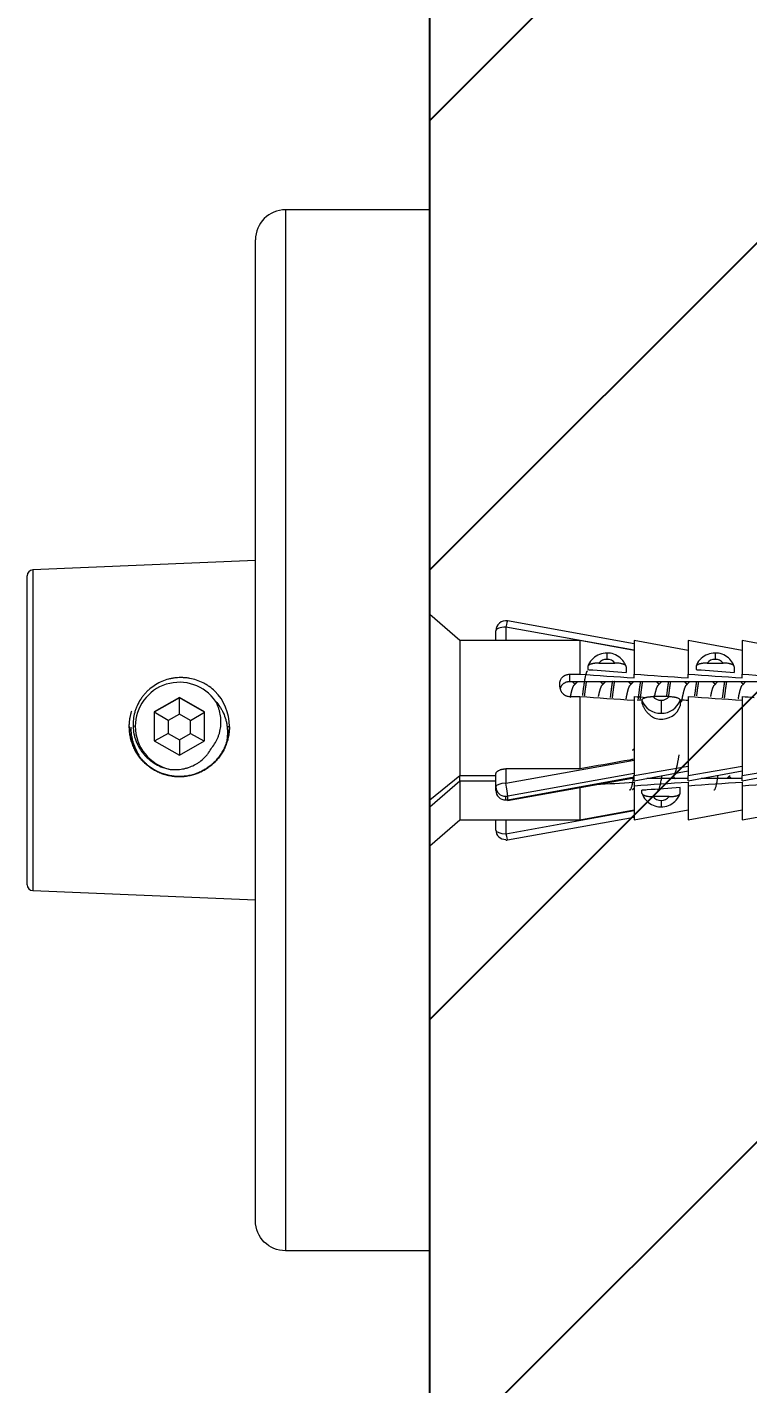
# Model space of a CAD drawing. Header units: millimetres. Extents: x 2433 to 4809, y -10272 to -6912.
# Drawn here: x 4368.3 to 4404.2, y -8246.1 to -8178.3 of the extents above; entities that cross this region are included whole.
import ezdxf

# ---------------------------------------------------------------- set-up
doc = ezdxf.new("R2010")
doc.units = ezdxf.units.MM
doc.layers.add('DIM', color=3, linetype='Continuous', lineweight=13)
doc.layers.add('hatch', color=2, linetype='Continuous')
doc.styles.add('ARIAL', font='arial.ttf')
doc.dimstyles.get("Standard").update_dxf_attribs({"dimtxt": 15, "dimasz": 15, "dimexe": 0.18, "dimexo": 0.0625, "dimgap": 4, "dimtad": 0, "dimtih": 1, "dimtoh": 1, "dimdec": 1, "dimdsep": 46, "dimtxsty": 'ARIAL', "dimcen": 0, "dimclrd": 3, "dimclre": 3, "dimclrt": 3, "dimadec": 0, "dimazin": 0, "dimtfac": 1, "dimtdec": 1, "dimtofl": 0, "dimtmove": 0, "dimatfit": 3, "dimfxl": 1, "dimtolj": 1, "dimtzin": 0, "dimarcsym": 0})

# ---------------------------------------------------------------- blocks, each defined once
blk = doc.blocks.new('*D51')
at = {"layer": 'Defpoints', "color": 0, "transparency": 16777216}
for p in [(4424.561, -8213.415), (4374.659, -9105.467), (4571.19, -9105.467)]:
    blk.add_point(p, dxfattribs=at)
at = {"layer": 'DIM', "color": 3, "lineweight": -2, "transparency": 16777216}
for p, q in [((4424.624, -8213.415), (4571.37, -8213.415)), ((4571.19, -8231.415), (4571.19, -8645.251)), ((4571.19, -9087.467), (4571.19, -8673.632)), ((4374.721, -9105.467), (4571.37, -9105.467))]:
    blk.add_line(p, q, dxfattribs=at)
at = {"layer": 'DIM', "color": 3, "transparency": 16777216}
for points in [[(4568.19, -8231.415), (4574.19, -8231.415), (4571.19, -8213.415)], [(4568.19, -9087.467), (4574.19, -9087.467), (4571.19, -9105.467)]]:
    blk.add_solid(points, dxfattribs=at)
at = {"layer": 'DIM', "color": 3, "transparency": 16777216, "insert": (4571.19, -8659.441), "char_height": 18, "attachment_point": 5, "style": 'ARIAL'}
blk.add_mtext('\\A1;892', dxfattribs=at)

msp = doc.modelspace()

# ---------------------------------------------------------------- hatches: boundary and pattern name
at = {"layer": 'hatch'}
h = msp.add_hatch(dxfattribs=at)
h.set_pattern_fill('ANSI31', color=256, scale=5)
h.set_pattern_definition([(45, (-10748.396, -4416.275), (-11.22532, 11.22532), [])])
h.paths.add_polyline_path([(4388.361, -9950.155), (4438.361, -9950.155), (4438.361, -7879.589), (4388.361, -7879.589)])

# ---------------------------------------------------------------- linework, layer by layer
msp.add_line((4388.361, -9950.155), (4388.361, -7808.174))
at = {"linetype": 'Continuous', "lineweight": 13, "extrusion": (-1, -2.22045e-16, 0)}
for p, q in [((4381.161, -8187.415), (4381.161, -8239.415)), ((4368.549, -8205.403), (4368.549, -8221.426)), ((4398.561, -8209.416), (4392.161, -8208.261)), ((4392.161, -8208.261), (4392.161, -8208.937)), ((4397.211, -8209.555), (4397.211, -8209.871)), ((4402.611, -8209.555), (4402.611, -8209.871)), ((4395.361, -8210.987), (4395.361, -8210.612)), ((4399.911, -8211.917), (4399.911, -8212.566)), ((4373.661, -8213.216), (4373.551, -8213.218)), ((4378.245, -8213.219), (4378.361, -8213.221)), ((4392.161, -8216.062), (4398.561, -8214.907)), ((4392.161, -8215.341), (4392.161, -8216.062)), ((4401.261, -8215.227), (4398.561, -8215.692)), ((4403.961, -8215.227), (4401.261, -8215.692)), ((4406.661, -8215.227), (4403.961, -8215.692)), ((4389.861, -8215.692), (4388.361, -8216.901)), ((4391.661, -8215.692), (4389.861, -8215.692)), ((4398.561, -8215.565), (4392.257, -8216.702)), ((4392.257, -8216.886), (4398.561, -8215.748)), ((4392.161, -8216.894), (4392.161, -8216.711)), ((4392.257, -8216.886), (4392.257, -8216.702)), ((4392.161, -8218.579), (4398.561, -8217.419)), ((4399.911, -8216.916), (4399.911, -8217.238)), ((4392.161, -8217.893), (4392.161, -8218.579))]:
    msp.add_line(p, q, dxfattribs=at)
at = {"linetype": 'Continuous', "lineweight": 18, "extrusion": (-1, -2.22045e-16, 0)}
for p, q in [((4388.361, -8187.415), (4381.161, -8187.415)), ((4388.361, -8187.415), (4388.361, -8239.415)), ((4379.661, -8237.915), (4379.661, -8188.915)), ((4379.661, -8204.934), (4368.549, -8205.404)), ((4368.261, -8221.126), (4368.261, -8205.703)), ((4389.861, -8208.937), (4388.361, -8207.637)), ((4398.561, -8209.091), (4392.25, -8207.953)), ((4391.661, -8208.937), (4391.661, -8208.445)), ((4395.861, -8208.937), (4389.861, -8208.937)), ((4389.861, -8208.937), (4389.861, -8215.692)), ((4398.561, -8209.437), (4395.861, -8208.937)), ((4395.861, -8208.937), (4395.861, -8210.612)), ((4398.561, -8208.937), (4398.561, -8210.612)), ((4401.261, -8209.437), (4398.561, -8208.937)), ((4401.261, -8208.937), (4401.261, -8210.612)), ((4403.961, -8209.437), (4401.261, -8208.937)), ((4403.961, -8208.937), (4403.961, -8210.612)), ((4406.661, -8209.437), (4403.961, -8208.937)), ((4396.811, -8210.057), (4397.611, -8210.057)), ((4402.211, -8210.057), (4403.011, -8210.057)), ((4395.361, -8210.612), (4395.861, -8210.612)), ((4396.257, -8210.241), (4396.257, -8210.385)), ((4398.165, -8210.241), (4398.165, -8210.52)), ((4398.561, -8210.799), (4398.561, -8210.612)), ((4401.261, -8210.799), (4401.261, -8210.612)), ((4401.657, -8210.241), (4401.657, -8210.385)), ((4403.565, -8210.241), (4403.565, -8210.52)), ((4403.961, -8210.799), (4403.961, -8210.612)), ((4394.861, -8211.245), (4394.861, -8211.059)), ((4418.361, -8210.987), (4395.361, -8210.987)), ((4375.861, -8211.773), (4374.611, -8212.494)), ((4375.861, -8211.795), (4374.611, -8212.517)), ((4375.861, -8211.795), (4375.861, -8211.773)), ((4377.111, -8212.494), (4375.861, -8211.773)), ((4375.861, -8212.603), (4375.861, -8211.795)), ((4377.111, -8212.517), (4375.861, -8211.795)), ((4395.361, -8211.728), (4395.861, -8211.728)), ((4395.861, -8211.728), (4395.861, -8215.341)), ((4398.561, -8211.728), (4398.561, -8215.692)), ((4398.957, -8211.915), (4398.957, -8212.059)), ((4400.311, -8211.731), (4399.511, -8211.731)), ((4400.865, -8211.915), (4400.865, -8212.194)), ((4401.261, -8211.728), (4401.261, -8215.692)), ((4403.961, -8211.728), (4403.961, -8215.692)), ((4374.611, -8212.494), (4374.611, -8213.937)), ((4375.304, -8212.925), (4374.611, -8212.517)), ((4375.861, -8212.603), (4375.304, -8212.925)), ((4376.418, -8212.925), (4375.861, -8212.603)), ((4376.418, -8212.925), (4377.111, -8212.517)), ((4377.111, -8213.937), (4377.111, -8212.494)), ((4373.361, -8213.231), (4373.361, -8213.228)), ((4373.361, -8213.246), (4373.361, -8213.243)), ((4375.304, -8212.925), (4375.304, -8213.568)), ((4376.418, -8213.568), (4376.418, -8212.925)), ((4378.361, -8213.223), (4378.361, -8213.221)), ((4378.361, -8213.239), (4378.361, -8213.236)), ((4378.361, -8213.254), (4378.361, -8213.251)), ((4374.611, -8213.937), (4375.861, -8214.659)), ((4375.304, -8213.568), (4374.631, -8213.949)), ((4375.304, -8213.568), (4375.861, -8213.889)), ((4375.861, -8213.889), (4376.418, -8213.568)), ((4375.861, -8213.889), (4375.861, -8214.659)), ((4375.861, -8214.659), (4377.111, -8213.937)), ((4376.418, -8213.568), (4377.091, -8213.949)), ((4395.861, -8215.341), (4392.161, -8215.341)), ((4398.561, -8215.937), (4401.261, -8215.437)), ((4401.261, -8215.937), (4403.961, -8215.437)), ((4403.961, -8215.937), (4406.661, -8215.437)), ((4388.361, -8217.237), (4389.861, -8215.937)), ((4389.861, -8215.937), (4389.861, -8215.692)), ((4389.861, -8215.937), (4391.661, -8215.937)), ((4389.861, -8215.937), (4389.861, -8217.893)), ((4391.661, -8216.246), (4391.661, -8215.592)), ((4392.25, -8216.921), (4398.561, -8215.783)), ((4398.562, -8215.818), (4398.367, -8215.818)), ((4398.561, -8215.937), (4398.561, -8215.692)), ((4398.561, -8216), (4398.561, -8216.181)), ((4398.561, -8216.181), (4398.561, -8217.893)), ((4401.262, -8215.818), (4399.206, -8215.818)), ((4401.261, -8215.937), (4401.261, -8215.692)), ((4401.261, -8216), (4401.261, -8216.181)), ((4401.261, -8216.181), (4401.261, -8217.893)), ((4403.962, -8215.818), (4401.906, -8215.818)), ((4403.961, -8215.937), (4403.961, -8215.692)), ((4403.961, -8216), (4403.961, -8216.181)), ((4403.961, -8216.181), (4403.961, -8217.893)), ((4391.661, -8216.429), (4391.661, -8216.246)), ((4395.861, -8216.27), (4395.861, -8217.893)), ((4398.957, -8216.551), (4398.957, -8216.411)), ((4400.311, -8216.729), (4399.511, -8216.729)), ((4400.865, -8216.551), (4400.865, -8216.28)), ((4395.861, -8217.893), (4398.561, -8217.393)), ((4398.561, -8217.893), (4401.261, -8217.393)), ((4401.261, -8217.893), (4403.961, -8217.393)), ((4403.961, -8217.893), (4406.661, -8217.393)), ((4388.361, -8219.193), (4389.861, -8217.893)), ((4389.861, -8217.893), (4395.861, -8217.893)), ((4391.661, -8218.401), (4391.661, -8217.893)), ((4392.25, -8218.893), (4398.561, -8217.749)), ((4379.661, -8221.897), (4368.549, -8221.426)), ((4388.361, -8239.415), (4381.161, -8239.415))]:
    msp.add_line(p, q, dxfattribs=at)
at = {"linetype": 'Continuous', "lineweight": 18}
for centre, radius, start, end in [((4381.161, -8188.915), 1.5, 90, 180), ((4392.161, -8208.445), 0.5, 79.77358, 180), ((4392.161, -8218.401), 0.5, 270, 280.27422)]:
    msp.add_arc(centre, radius, start, end, dxfattribs=at)
at = {"linetype": 'Continuous', "lineweight": 18, "extrusion": (0, 0, -1)}
msp.add_arc((-4381.161, -8237.915), 1.5, 270, 0, dxfattribs=at)
at = {"linetype": 'Continuous', "lineweight": 18}
for centre, major_axis, ratio, start_param, end_param in [((4368.561, -8205.704), (-0.3, 0), 0.99982, 4.754737, 6.283185), ((4375.861, -8213.216), (-2.2, 0), 0.99982, 3.746433, 6.283185), ((4375.861, -8213.221), (-2.5, 0), 0.99982, 3.141593, 3.926991), ((4399.911, -8211.636), (1, 0), 0.930053, 3.446285, 4.712389), ((4399.911, -8211.636), (1, 0), 0.930053, 4.712389, 5.978493), ((4399.911, -8211.93), (-1, 0), 0.930053, 1.316173, 2.673058), ((4375.861, -8213.216), (-2.2, 0), 0.99982, 0, 1.358989), ((4375.861, -8213.221), (-2.5, 0), 0.99982, 2.754712, 3.141593), ((4392.161, -8216.246), (0.5, 0), 0.930053, 3.141593, 4.712389), ((4392.161, -8216.429), (-0.5, 0), 0.930053, 0, 1.570796), ((4392.161, -8216.429), (0.089, -0.492), 0.069966, 0.00001, 0.369971), ((4392.161, -8218.401), (-0.5, 0), 0.934495, 0, 1.570796), ((4368.561, -8221.126), (0.3, 0), 0.99982, 3.141593, 4.670041)]:
    msp.add_ellipse(centre, major_axis=major_axis, ratio=ratio, start_param=start_param, end_param=end_param, dxfattribs=at)
at = {"linetype": 'Continuous', "lineweight": 13}
for centre, major_axis, ratio, start_param, end_param in [((4392.161, -8208.445), (-0.089, -0.492), 0.069966, 3.141598, 4.342418), ((4392.161, -8208.445), (0.5, 0), 0.367425, 1.570796, 3.141593), ((4397.211, -8210.336), (-0.5, 0), 0.930053, 4.712389, 5.639684), ((4397.211, -8210.336), (-0.5, 0), 0.930053, 3.785094, 4.712389), ((4402.611, -8210.336), (-0.5, 0), 0.930053, 4.712389, 5.639684), ((4402.611, -8210.336), (-0.5, 0), 0.930053, 3.785094, 4.712389), ((4399.911, -8211.452), (-0.5, 0), 0.930053, 0.643501, 1.570796), ((4399.911, -8211.452), (-0.5, 0), 0.930053, 1.570796, 2.498092), ((4392.161, -8216.246), (-0.5, 0), 0.367425, 4.712389, 6.283185), ((4392.161, -8216.246), (0.089, -0.492), 0.069966, 0.369971, 1.940767), ((4392.161, -8216.246), (0.5, 0), 0.930053, 4.712389, 4.903982), ((4392.161, -8216.429), (-0.5, 0), 0.930053, 1.570796, 1.762389), ((4399.911, -8216.449), (0.5, 0), 0.934495, 3.785094, 4.712389), ((4399.911, -8216.449), (0.5, 0), 0.934495, 4.712389, 5.639684), ((4392.161, -8218.401), (-0.5, 0), 0.355976, 0, 1.570796), ((4392.161, -8218.401), (0.089, -0.492), 0.067786, 5.070246, 6.283181)]:
    msp.add_ellipse(centre, major_axis=major_axis, ratio=ratio, start_param=start_param, end_param=end_param, dxfattribs=at)
at = {"linetype": 'Continuous', "lineweight": 18}
for points, knots in [([(4396.811, -8210.057), (4396.742, -8210.057), (4396.673, -8210.06), (4396.591, -8210.07), (4396.575, -8210.073), (4396.543, -8210.078), (4396.512, -8210.084), (4396.482, -8210.09), (4396.461, -8210.096), (4396.454, -8210.098), (4396.44, -8210.102), (4396.434, -8210.104), (4396.401, -8210.114), (4396.377, -8210.123), (4396.346, -8210.139), (4396.336, -8210.144), (4396.322, -8210.152), (4396.318, -8210.155), (4396.31, -8210.161), (4396.306, -8210.163), (4396.288, -8210.178), (4396.276, -8210.19), (4396.265, -8210.209), (4396.262, -8210.215), (4396.258, -8210.228), (4396.257, -8210.234), (4396.257, -8210.241)], [0, 0, 0, 0, 0.25, 0.25, 0.3125, 0.3125, 0.375, 0.4375, 0.4375, 0.46875, 0.46875, 0.5, 0.5, 0.625, 0.625, 0.6875, 0.6875, 0.71875, 0.71875, 0.75, 0.75, 0.875, 0.875, 0.9375, 0.9375, 1, 1, 1, 1]), ([(4397.211, -8209.555), (4397.08, -8209.556), (4396.833, -8209.601), (4396.498, -8209.806), (4396.326, -8210.047), (4396.269, -8210.196), (4396.258, -8210.227)], [0, 0, 0, 0, 0.300257, 0.610351, 0.919568, 1, 1, 1, 1]), ([(4398.164, -8210.227), (4398.125, -8210.113), (4398.014, -8209.91), (4397.735, -8209.671), (4397.446, -8209.569), (4397.268, -8209.555), (4397.211, -8209.555)], [0, 0, 0, 0, 0.280795, 0.569643, 0.864674, 1, 1, 1, 1]), ([(4398.165, -8210.241), (4398.165, -8210.228), (4398.161, -8210.215), (4398.15, -8210.196), (4398.146, -8210.19), (4398.134, -8210.178), (4398.128, -8210.172), (4398.106, -8210.155), (4398.088, -8210.144), (4398.062, -8210.131), (4398.056, -8210.129), (4398.045, -8210.124), (4398.028, -8210.117), (4397.997, -8210.106), (4397.97, -8210.098), (4397.941, -8210.091), (4397.926, -8210.087), (4397.881, -8210.078), (4397.849, -8210.073), (4397.8, -8210.066), (4397.783, -8210.065), (4397.749, -8210.062), (4397.732, -8210.061), (4397.681, -8210.058), (4397.646, -8210.057), (4397.611, -8210.057)], [0, 0, 0, 0, 0.125, 0.125, 0.1875, 0.1875, 0.25, 0.25, 0.375, 0.375, 0.40625, 0.40625, 0.4375, 0.5, 0.5625, 0.5625, 0.625, 0.625, 0.75, 0.75, 0.8125, 0.8125, 0.875, 0.875, 1, 1, 1, 1]), ([(4402.211, -8210.057), (4402.142, -8210.057), (4402.073, -8210.06), (4401.991, -8210.07), (4401.975, -8210.073), (4401.943, -8210.078), (4401.912, -8210.084), (4401.882, -8210.09), (4401.861, -8210.096), (4401.854, -8210.098), (4401.84, -8210.102), (4401.834, -8210.104), (4401.801, -8210.114), (4401.777, -8210.123), (4401.746, -8210.139), (4401.736, -8210.144), (4401.722, -8210.152), (4401.718, -8210.155), (4401.71, -8210.161), (4401.706, -8210.163), (4401.688, -8210.178), (4401.676, -8210.19), (4401.665, -8210.209), (4401.662, -8210.215), (4401.658, -8210.228), (4401.657, -8210.234), (4401.657, -8210.241)], [0, 0, 0, 0, 0.25, 0.25, 0.3125, 0.3125, 0.375, 0.4375, 0.4375, 0.46875, 0.46875, 0.5, 0.5, 0.625, 0.625, 0.6875, 0.6875, 0.71875, 0.71875, 0.75, 0.75, 0.875, 0.875, 0.9375, 0.9375, 1, 1, 1, 1]), ([(4402.611, -8209.555), (4402.48, -8209.556), (4402.233, -8209.601), (4401.898, -8209.806), (4401.726, -8210.047), (4401.669, -8210.196), (4401.658, -8210.227)], [0, 0, 0, 0, 0.300257, 0.610351, 0.919568, 1, 1, 1, 1]), ([(4403.564, -8210.227), (4403.525, -8210.113), (4403.414, -8209.91), (4403.135, -8209.671), (4402.846, -8209.569), (4402.668, -8209.555), (4402.611, -8209.555)], [0, 0, 0, 0, 0.280795, 0.569643, 0.864674, 1, 1, 1, 1]), ([(4403.565, -8210.241), (4403.565, -8210.228), (4403.561, -8210.215), (4403.55, -8210.196), (4403.546, -8210.19), (4403.534, -8210.178), (4403.528, -8210.172), (4403.506, -8210.155), (4403.488, -8210.144), (4403.462, -8210.131), (4403.456, -8210.129), (4403.445, -8210.124), (4403.428, -8210.117), (4403.397, -8210.106), (4403.37, -8210.098), (4403.341, -8210.091), (4403.326, -8210.087), (4403.281, -8210.078), (4403.249, -8210.073), (4403.2, -8210.066), (4403.183, -8210.065), (4403.149, -8210.062), (4403.132, -8210.061), (4403.081, -8210.058), (4403.046, -8210.057), (4403.011, -8210.057)], [0, 0, 0, 0, 0.125, 0.125, 0.1875, 0.1875, 0.25, 0.25, 0.375, 0.375, 0.40625, 0.40625, 0.4375, 0.5, 0.5625, 0.5625, 0.625, 0.625, 0.75, 0.75, 0.8125, 0.8125, 0.875, 0.875, 1, 1, 1, 1]), ([(4377.629, -8211.454), (4377.542, -8211.372), (4377.45, -8211.298), (4377.305, -8211.196), (4377.256, -8211.164), (4377.18, -8211.118), (4377.154, -8211.103), (4377.102, -8211.075), (4377.076, -8211.061), (4376.943, -8210.994), (4376.834, -8210.948), (4376.611, -8210.874), (4376.497, -8210.844), (4376.351, -8210.818), (4376.322, -8210.813), (4376.263, -8210.804), (4376.233, -8210.801), (4376.145, -8210.791), (4376.086, -8210.787), (4375.909, -8210.78), (4375.792, -8210.784), (4375.616, -8210.804), (4375.558, -8210.812), (4375.47, -8210.828), (4375.441, -8210.834), (4375.383, -8210.847), (4375.354, -8210.854), (4375.211, -8210.892), (4375.099, -8210.93), (4374.883, -8211.022), (4374.778, -8211.076), (4374.575, -8211.201), (4374.48, -8211.27), (4374.345, -8211.384), (4374.301, -8211.423), (4374.217, -8211.505), (4374.176, -8211.548), (4374.117, -8211.614), (4374.098, -8211.637), (4374.06, -8211.683), (4374.042, -8211.707), (4373.988, -8211.777), (4373.954, -8211.826), (4373.859, -8211.974), (4373.803, -8212.078), (4373.73, -8212.239), (4373.708, -8212.294), (4373.678, -8212.378), (4373.668, -8212.406), (4373.65, -8212.463), (4373.642, -8212.491), (4373.603, -8212.633), (4373.58, -8212.748), (4373.553, -8212.981), (4373.547, -8213.099), (4373.551, -8213.218)], [0, 0, 0, 0, 0.0625, 0.0625, 0.09375, 0.09375, 0.109375, 0.109375, 0.125, 0.125, 0.1875, 0.1875, 0.25, 0.25, 0.265625, 0.265625, 0.28125, 0.28125, 0.3125, 0.3125, 0.375, 0.375, 0.40625, 0.40625, 0.421875, 0.421875, 0.4375, 0.4375, 0.5, 0.5, 0.5625, 0.5625, 0.625, 0.625, 0.65625, 0.65625, 0.6875, 0.6875, 0.703125, 0.703125, 0.71875, 0.71875, 0.75, 0.75, 0.8125, 0.8125, 0.84375, 0.84375, 0.859375, 0.859375, 0.875, 0.875, 0.9375, 0.9375, 1, 1, 1, 1]), ([(4394.861, -8211.059), (4394.861, -8211.028), (4394.865, -8210.998), (4394.874, -8210.955), (4394.878, -8210.941), (4394.888, -8210.912), (4394.893, -8210.898), (4394.912, -8210.857), (4394.927, -8210.832), (4394.954, -8210.795), (4394.964, -8210.784), (4394.985, -8210.761), (4394.996, -8210.75), (4395.031, -8210.72), (4395.056, -8210.702), (4395.09, -8210.682), (4395.097, -8210.678), (4395.111, -8210.671), (4395.132, -8210.66), (4395.169, -8210.645), (4395.2, -8210.635), (4395.231, -8210.627), (4395.247, -8210.623), (4395.295, -8210.615), (4395.328, -8210.612), (4395.361, -8210.612)], [0, 0, 0, 0, 0.125, 0.125, 0.1875, 0.1875, 0.25, 0.25, 0.375, 0.375, 0.4375, 0.4375, 0.5, 0.5, 0.625, 0.625, 0.65625, 0.65625, 0.6875, 0.75, 0.8125, 0.8125, 0.875, 0.875, 1, 1, 1, 1]), ([(4396.257, -8210.385), (4396.342, -8210.391), (4396.427, -8210.397), (4397.063, -8210.442), (4397.614, -8210.481), (4398.165, -8210.52)], [0, 0, 0, 0, 0.133394, 0.133394, 1, 1, 1, 1]), ([(4401.657, -8210.385), (4401.742, -8210.391), (4401.827, -8210.397), (4402.463, -8210.442), (4403.014, -8210.481), (4403.565, -8210.52)], [0, 0, 0, 0, 0.133394, 0.133394, 1, 1, 1, 1]), ([(4394.861, -8211.245), (4394.861, -8211.276), (4394.865, -8211.306), (4394.874, -8211.352), (4394.878, -8211.367), (4394.888, -8211.397), (4394.893, -8211.412), (4394.912, -8211.456), (4394.927, -8211.483), (4394.954, -8211.523), (4394.964, -8211.536), (4394.985, -8211.56), (4394.996, -8211.572), (4395.031, -8211.606), (4395.056, -8211.626), (4395.09, -8211.649), (4395.097, -8211.653), (4395.111, -8211.662), (4395.132, -8211.674), (4395.169, -8211.691), (4395.2, -8211.702), (4395.231, -8211.711), (4395.247, -8211.715), (4395.295, -8211.725), (4395.328, -8211.728), (4395.361, -8211.728)], [0, 0, 0, 0, 0.125, 0.125, 0.1875, 0.1875, 0.25, 0.25, 0.375, 0.375, 0.4375, 0.4375, 0.5, 0.5, 0.625, 0.625, 0.65625, 0.65625, 0.6875, 0.75, 0.8125, 0.8125, 0.875, 0.875, 1, 1, 1, 1]), ([(4395.361, -8210.987), (4395.328, -8210.987), (4395.296, -8210.99), (4395.247, -8210.998), (4395.232, -8211.001), (4395.2, -8211.01), (4395.184, -8211.014), (4395.139, -8211.03), (4395.11, -8211.043), (4395.07, -8211.066), (4395.057, -8211.075), (4395.031, -8211.093), (4395.019, -8211.102), (4394.985, -8211.132), (4394.964, -8211.154), (4394.937, -8211.189), (4394.928, -8211.202), (4394.913, -8211.227), (4394.899, -8211.253), (4394.888, -8211.28), (4394.88, -8211.303), (4394.877, -8211.312), (4394.875, -8211.321)], [0, 0, 0, 0, 0.146722, 0.146722, 0.220083, 0.220083, 0.293443, 0.293443, 0.440165, 0.440165, 0.513526, 0.513526, 0.586887, 0.586887, 0.733608, 0.733608, 0.806969, 0.806969, 0.88033, 0.953691, 0.953691, 1, 1, 1, 1]), ([(4377.482, -8214.277), (4377.548, -8214.198), (4377.607, -8214.114), (4377.712, -8213.938), (4377.757, -8213.847), (4377.805, -8213.727), (4377.814, -8213.703), (4377.832, -8213.654), (4377.856, -8213.581), (4377.889, -8213.457), (4377.908, -8213.357), (4377.923, -8213.256), (4377.929, -8213.205), (4377.934, -8213.128), (4377.936, -8213.102), (4377.938, -8213.051), (4377.938, -8213.025), (4377.938, -8212.947), (4377.936, -8212.896), (4377.925, -8212.743), (4377.91, -8212.642), (4377.877, -8212.492), (4377.864, -8212.442), (4377.835, -8212.343), (4377.819, -8212.294), (4377.764, -8212.149), (4377.721, -8212.056), (4377.671, -8211.965)], [0, 0, 0, 0, 0.125, 0.125, 0.25, 0.25, 0.28125, 0.28125, 0.3125, 0.375, 0.4375, 0.4375, 0.5, 0.5, 0.53125, 0.53125, 0.5625, 0.5625, 0.625, 0.625, 0.75, 0.75, 0.8125, 0.8125, 0.875, 0.875, 1, 1, 1, 1]), ([(4377.671, -8211.965), (4377.75, -8212.052), (4377.822, -8212.144), (4377.918, -8212.289), (4377.948, -8212.339), (4378.005, -8212.441), (4378.031, -8212.493), (4378.105, -8212.654), (4378.145, -8212.763), (4378.192, -8212.932), (4378.206, -8212.988), (4378.223, -8213.074), (4378.228, -8213.103), (4378.237, -8213.161), (4378.241, -8213.19), (4378.245, -8213.219)], [0, 0, 0, 0, 0.25, 0.25, 0.375, 0.375, 0.5, 0.5, 0.75, 0.75, 0.875, 0.875, 0.9375, 0.9375, 1, 1, 1, 1]), ([(4398.957, -8211.915), (4398.957, -8211.902), (4398.961, -8211.889), (4398.972, -8211.871), (4398.977, -8211.864), (4398.988, -8211.852), (4398.995, -8211.846), (4399.017, -8211.829), (4399.034, -8211.818), (4399.061, -8211.805), (4399.066, -8211.803), (4399.077, -8211.798), (4399.095, -8211.791), (4399.126, -8211.78), (4399.153, -8211.772), (4399.182, -8211.765), (4399.196, -8211.761), (4399.242, -8211.752), (4399.273, -8211.747), (4399.323, -8211.741), (4399.34, -8211.739), (4399.373, -8211.736), (4399.39, -8211.735), (4399.442, -8211.732), (4399.476, -8211.731), (4399.511, -8211.731)], [0, 0, 0, 0, 0.125, 0.125, 0.1875, 0.1875, 0.25, 0.25, 0.375, 0.375, 0.40625, 0.40625, 0.4375, 0.5, 0.5625, 0.5625, 0.625, 0.625, 0.75, 0.75, 0.8125, 0.8125, 0.875, 0.875, 1, 1, 1, 1]), ([(4398.957, -8212.059), (4398.97, -8212.103), (4398.986, -8212.146), (4399.022, -8212.229), (4399.042, -8212.269), (4399.075, -8212.328), (4399.087, -8212.348), (4399.112, -8212.386), (4399.125, -8212.405), (4399.164, -8212.46), (4399.193, -8212.495), (4399.253, -8212.561), (4399.285, -8212.593), (4399.335, -8212.637), (4399.352, -8212.652), (4399.388, -8212.68), (4399.406, -8212.693), (4399.461, -8212.731), (4399.498, -8212.754), (4399.577, -8212.796), (4399.617, -8212.814), (4399.659, -8212.83)], [0, 0, 0, 0, 0.125, 0.125, 0.25, 0.25, 0.3125, 0.3125, 0.375, 0.375, 0.5, 0.5, 0.625, 0.625, 0.6875, 0.6875, 0.75, 0.75, 0.875, 0.875, 1, 1, 1, 1]), ([(4400.311, -8211.731), (4400.381, -8211.731), (4400.449, -8211.734), (4400.532, -8211.744), (4400.548, -8211.747), (4400.58, -8211.752), (4400.611, -8211.758), (4400.64, -8211.764), (4400.661, -8211.77), (4400.668, -8211.772), (4400.682, -8211.776), (4400.689, -8211.778), (4400.722, -8211.788), (4400.746, -8211.798), (4400.777, -8211.813), (4400.787, -8211.818), (4400.8, -8211.826), (4400.805, -8211.829), (4400.813, -8211.835), (4400.817, -8211.837), (4400.835, -8211.852), (4400.846, -8211.864), (4400.858, -8211.883), (4400.86, -8211.889), (4400.864, -8211.902), (4400.865, -8211.908), (4400.865, -8211.915)], [0, 0, 0, 0, 0.25, 0.25, 0.3125, 0.3125, 0.375, 0.4375, 0.4375, 0.46875, 0.46875, 0.5, 0.5, 0.625, 0.625, 0.6875, 0.6875, 0.71875, 0.71875, 0.75, 0.75, 0.875, 0.875, 0.9375, 0.9375, 1, 1, 1, 1]), ([(4373.853, -8214.655), (4373.809, -8214.586), (4373.77, -8214.516), (4373.697, -8214.373), (4373.664, -8214.3), (4373.606, -8214.151), (4373.58, -8214.074), (4373.546, -8213.958), (4373.535, -8213.919), (4373.521, -8213.859), (4373.516, -8213.84), (4373.508, -8213.8), (4373.487, -8213.7), (4373.461, -8213.521), (4373.453, -8213.36), (4373.452, -8213.272), (4373.452, -8213.264), (4373.452, -8213.256)], [0, 0, 0, 0, 0.163961, 0.163961, 0.327923, 0.327923, 0.491884, 0.491884, 0.573864, 0.573864, 0.614855, 0.614855, 0.655845, 0.819806, 0.983768, 0.983768, 1, 1, 1, 1]), ([(4373.551, -8213.218), (4373.556, -8213.347), (4373.571, -8213.474), (4373.609, -8213.661), (4373.624, -8213.723), (4373.652, -8213.815), (4373.661, -8213.845), (4373.682, -8213.906), (4373.693, -8213.937), (4373.751, -8214.086), (4373.807, -8214.2), (4373.905, -8214.364), (4373.94, -8214.417), (4373.996, -8214.495), (4374.015, -8214.521), (4374.055, -8214.571), (4374.075, -8214.596), (4374.138, -8214.67), (4374.182, -8214.716), (4374.272, -8214.806), (4374.319, -8214.848), (4374.417, -8214.93), (4374.468, -8214.968), (4374.547, -8215.023), (4374.573, -8215.041), (4374.628, -8215.075), (4374.655, -8215.092), (4374.795, -8215.171), (4374.91, -8215.225), (4375.149, -8215.311), (4375.272, -8215.344), (4375.399, -8215.366)], [0, 0, 0, 0, 0.125, 0.125, 0.1875, 0.1875, 0.21875, 0.21875, 0.25, 0.25, 0.375, 0.375, 0.4375, 0.4375, 0.46875, 0.46875, 0.5, 0.5, 0.5625, 0.5625, 0.625, 0.625, 0.6875, 0.6875, 0.71875, 0.71875, 0.75, 0.75, 0.875, 0.875, 1, 1, 1, 1]), ([(4378.245, -8213.219), (4378.254, -8213.299), (4378.265, -8213.457), (4378.262, -8213.615), (4378.253, -8213.734), (4378.249, -8213.773), (4378.24, -8213.852), (4378.234, -8213.891), (4378.214, -8214.01), (4378.197, -8214.087), (4378.177, -8214.165)], [0, 0, 0, 0, 0.25, 0.5, 0.5, 0.625, 0.625, 0.75, 0.75, 1, 1, 1, 1]), ([(4375.399, -8215.366), (4375.503, -8215.378), (4375.607, -8215.382), (4375.763, -8215.378), (4375.815, -8215.374), (4375.918, -8215.364), (4375.97, -8215.357), (4376.073, -8215.339), (4376.124, -8215.328), (4376.225, -8215.302), (4376.275, -8215.287), (4376.423, -8215.237), (4376.518, -8215.196), (4376.656, -8215.125), (4376.701, -8215.099), (4376.768, -8215.058), (4376.791, -8215.043), (4376.834, -8215.014), (4376.855, -8214.999), (4376.961, -8214.922), (4377.04, -8214.855), (4377.15, -8214.745), (4377.185, -8214.707), (4377.237, -8214.648), (4377.253, -8214.628), (4377.286, -8214.587), (4377.302, -8214.566), (4377.38, -8214.46), (4377.434, -8214.371), (4377.482, -8214.277)], [0, 0, 0, 0, 0.125, 0.125, 0.1875, 0.1875, 0.25, 0.25, 0.3125, 0.3125, 0.375, 0.375, 0.5, 0.5, 0.5625, 0.5625, 0.59375, 0.59375, 0.625, 0.625, 0.75, 0.75, 0.8125, 0.8125, 0.84375, 0.84375, 0.875, 0.875, 1, 1, 1, 1]), ([(4398.561, -8214.863), (4398.493, -8214.875), (4398.425, -8214.887), (4397.651, -8215.025), (4396.946, -8215.15), (4396.114, -8215.296), (4395.988, -8215.319), (4395.861, -8215.341)], [0, 0, 0, 0, 0.075926, 0.075926, 0.859382, 0.859382, 1, 1, 1, 1]), ([(4391.661, -8215.592), (4391.661, -8215.578), (4391.665, -8215.563), (4391.674, -8215.541), (4391.678, -8215.534), (4391.688, -8215.519), (4391.693, -8215.511), (4391.712, -8215.489), (4391.727, -8215.475), (4391.754, -8215.454), (4391.764, -8215.448), (4391.785, -8215.434), (4391.796, -8215.428), (4391.83, -8215.41), (4391.855, -8215.399), (4391.896, -8215.384), (4391.91, -8215.379), (4391.939, -8215.37), (4391.969, -8215.362), (4391.999, -8215.356), (4392.031, -8215.351), (4392.047, -8215.349), (4392.095, -8215.343), (4392.128, -8215.341), (4392.161, -8215.341)], [0, 0, 0, 0, 0.125, 0.125, 0.1875, 0.1875, 0.25, 0.25, 0.375, 0.375, 0.4375, 0.4375, 0.5, 0.5, 0.625, 0.625, 0.6875, 0.6875, 0.75, 0.8125, 0.8125, 0.875, 0.875, 1, 1, 1, 1]), ([(4400.865, -8216.28), (4400.314, -8216.318), (4399.763, -8216.356), (4399.127, -8216.4), (4399.042, -8216.405), (4398.957, -8216.411)], [0, 0, 0, 0, 0.866606, 0.866606, 1, 1, 1, 1]), ([(4398.957, -8216.551), (4398.957, -8216.564), (4398.961, -8216.576), (4398.972, -8216.594), (4398.977, -8216.6), (4398.988, -8216.612), (4398.995, -8216.618), (4399.017, -8216.634), (4399.034, -8216.645), (4399.061, -8216.657), (4399.066, -8216.66), (4399.077, -8216.664), (4399.095, -8216.671), (4399.126, -8216.682), (4399.153, -8216.69), (4399.182, -8216.697), (4399.196, -8216.7), (4399.242, -8216.709), (4399.273, -8216.714), (4399.323, -8216.72), (4399.34, -8216.722), (4399.373, -8216.725), (4399.39, -8216.726), (4399.442, -8216.729), (4399.476, -8216.729), (4399.511, -8216.729)], [0, 0, 0, 0, 0.125, 0.125, 0.1875, 0.1875, 0.25, 0.25, 0.375, 0.375, 0.40625, 0.40625, 0.4375, 0.5, 0.5625, 0.5625, 0.625, 0.625, 0.75, 0.75, 0.8125, 0.8125, 0.875, 0.875, 1, 1, 1, 1]), ([(4398.958, -8216.563), (4399.002, -8216.691), (4399.123, -8216.904), (4399.423, -8217.141), (4399.704, -8217.228), (4399.869, -8217.238), (4399.911, -8217.238)], [0, 0, 0, 0, 0.311271, 0.602146, 0.898228, 1, 1, 1, 1]), ([(4399.911, -8217.238), (4400.043, -8217.237), (4400.29, -8217.192), (4400.624, -8216.986), (4400.796, -8216.744), (4400.854, -8216.596), (4400.865, -8216.563)], [0, 0, 0, 0, 0.30059, 0.609885, 0.91828, 1, 1, 1, 1]), ([(4400.311, -8216.729), (4400.381, -8216.729), (4400.449, -8216.726), (4400.532, -8216.716), (4400.548, -8216.714), (4400.58, -8216.709), (4400.611, -8216.703), (4400.64, -8216.697), (4400.661, -8216.692), (4400.668, -8216.69), (4400.682, -8216.686), (4400.689, -8216.684), (4400.722, -8216.674), (4400.746, -8216.665), (4400.777, -8216.65), (4400.787, -8216.645), (4400.8, -8216.637), (4400.805, -8216.634), (4400.813, -8216.629), (4400.817, -8216.626), (4400.835, -8216.612), (4400.846, -8216.6), (4400.858, -8216.582), (4400.86, -8216.576), (4400.864, -8216.564), (4400.865, -8216.558), (4400.865, -8216.551)], [0, 0, 0, 0, 0.25, 0.25, 0.3125, 0.3125, 0.375, 0.4375, 0.4375, 0.46875, 0.46875, 0.5, 0.5, 0.625, 0.625, 0.6875, 0.6875, 0.71875, 0.71875, 0.75, 0.75, 0.875, 0.875, 0.9375, 0.9375, 1, 1, 1, 1])]:
    msp.add_open_spline(points, degree=3, knots=knots, dxfattribs=at)
for points, degree in [([(4395.861, -8210.612), (4396.761, -8210.674), (4397.661, -8210.737), (4398.561, -8210.799)], 3), ([(4398.561, -8210.612), (4399.461, -8210.674), (4400.361, -8210.737), (4401.261, -8210.799)], 3), ([(4401.261, -8210.612), (4402.161, -8210.674), (4403.061, -8210.737), (4403.961, -8210.799)], 3), ([(4403.961, -8210.612), (4404.861, -8210.674), (4405.761, -8210.737), (4406.661, -8210.799)], 3), ([(4395.611, -8211.116), (4395.551, -8211.052), (4395.49, -8210.987)], 2), ([(4395.733, -8210.987), (4395.652, -8211.074), (4395.57, -8211.16)], 2), ([(4397.011, -8211.117), (4396.95, -8211.052), (4396.89, -8210.988)], 2), ([(4397.133, -8210.987), (4397.054, -8211.071), (4396.975, -8211.155)], 2), ([(4398.411, -8211.116), (4398.351, -8211.052), (4398.29, -8210.987)], 2), ([(4398.533, -8210.987), (4398.452, -8211.074), (4398.37, -8211.16)], 2), ([(4399.811, -8211.117), (4399.75, -8211.052), (4399.69, -8210.987)], 2), ([(4399.933, -8210.987), (4399.854, -8211.072), (4399.774, -8211.156)], 2), ([(4401.211, -8211.117), (4401.15, -8211.052), (4401.09, -8210.988)], 2), ([(4401.333, -8210.987), (4401.252, -8211.074), (4401.171, -8211.16)], 2), ([(4402.611, -8211.116), (4402.551, -8211.052), (4402.49, -8210.987)], 2), ([(4402.733, -8210.987), (4402.653, -8211.073), (4402.572, -8211.158)], 2), ([(4404.011, -8211.117), (4403.95, -8211.052), (4403.89, -8210.987)], 2), ([(4404.133, -8210.987), (4404.052, -8211.073), (4403.972, -8211.158)], 2), ([(4395.861, -8211.728), (4396.761, -8211.79), (4397.661, -8211.853), (4398.561, -8211.915)], 3), ([(4398.561, -8211.728), (4398.763, -8211.742), (4398.965, -8211.756), (4399.166, -8211.77)], 3), ([(4400.859, -8211.887), (4400.993, -8211.896), (4401.127, -8211.906), (4401.261, -8211.915)], 3), ([(4401.261, -8211.728), (4402.161, -8211.79), (4403.061, -8211.853), (4403.961, -8211.915)], 3), ([(4403.961, -8211.728), (4404.163, -8211.742), (4404.365, -8211.756), (4404.566, -8211.77)], 3), ([(4400.804, -8212.35), (4400.828, -8212.3), (4400.849, -8212.248), (4400.865, -8212.194)], 3), ([(4388.361, -8214.237), (4388.361, -8214.237), (4388.361, -8214.237)], 2), ([(4398.49, -8214.42), (4398.525, -8214.382), (4398.561, -8214.343)], 2), ([(4396.642, -8216.129), (4397.282, -8216.086), (4397.922, -8216.043), (4398.561, -8216)], 3), ([(4398.561, -8216.181), (4399.461, -8216.121), (4400.361, -8216.061), (4401.261, -8216)], 3), ([(4400.413, -8215.818), (4400.482, -8215.745), (4400.551, -8215.672)], 2), ([(4400.511, -8215.714), (4400.56, -8215.766), (4400.609, -8215.818)], 2), ([(4401.261, -8216.181), (4402.161, -8216.121), (4403.061, -8216.061), (4403.961, -8216)], 3), ([(4401.994, -8215.801), (4402.002, -8215.81), (4402.009, -8215.818)], 2), ([(4403.213, -8215.818), (4403.283, -8215.744), (4403.353, -8215.67)], 2), ([(4403.311, -8215.714), (4403.36, -8215.766), (4403.409, -8215.818)], 2), ([(4403.961, -8216.181), (4404.861, -8216.121), (4405.761, -8216.061), (4406.661, -8216)], 3), ([(4398.49, -8216.376), (4398.525, -8216.338), (4398.561, -8216.299)], 2)]:
    msp.add_open_spline(points, degree=degree, dxfattribs=at)
for points, weights, knots in [([(4395.998, -8211.68), (4396.044, -8211.307), (4396.086, -8211.023), (4396.159, -8210.538), (4396.234, -8210.453)], [0.961944476673, 0.961516352064, 1, 0.936163551292, 0.979396654784], [0, 0, 0, 0.37611, 0.37611, 1, 1, 1]), ([(4395.381, -8211.778), (4395.409, -8211.635), (4395.436, -8211.518), (4395.509, -8211.201), (4395.585, -8211.147)], [0.966628832128, 0.975298918293, 1, 0.935754263841, 0.979955434297], [0, 0, 0, 0.277706, 0.277706, 1, 1, 1]), ([(4396.097, -8211.687), (4396.143, -8211.31), (4396.186, -8211.023), (4396.191, -8210.992), (4396.196, -8210.962)], [0.961956952673, 0.961130989983, 1, 0.995665891543, 0.991825329611], [0, 0, 0, 0.899681, 0.899681, 1, 1, 1]), ([(4396.792, -8211.722), (4396.815, -8211.612), (4396.836, -8211.518), (4396.907, -8211.211), (4396.981, -8211.15)], [0.97060862145, 0.980103979836, 1, 0.937819198612, 0.977226109145], [0, 0, 0, 0.242407, 0.242407, 1, 1, 1]), ([(4397.385, -8211.785), (4397.438, -8211.349), (4397.486, -8211.023), (4397.491, -8210.992), (4397.496, -8210.962)], [0.962822011628, 0.956145073419, 1, 0.995665891543, 0.99182532961], [0, 0, 0, 0.91006, 0.91006, 1, 1, 1]), ([(4397.484, -8211.793), (4397.537, -8211.352), (4397.586, -8211.023), (4397.591, -8210.992), (4397.596, -8210.962)], [0.962943245635, 0.955759745241, 1, 0.995665891543, 0.991825329611], [0, 0, 0, 0.910774, 0.910774, 1, 1, 1]), ([(4398.168, -8211.839), (4398.204, -8211.66), (4398.236, -8211.518), (4398.299, -8211.243), (4398.367, -8211.164)], [0.963682781272, 0.970084676259, 1, 0.943861060439, 0.970527196543], [0, 0, 0, 0.347633, 0.347633, 1, 1, 1]), ([(4398.766, -8211.942), (4398.828, -8211.411), (4398.886, -8211.023), (4398.886, -8211.023)], [0.966845007273, 0.948276142297, 0.999995274819, 0.999990550224], [0, 0, 0, 0.999909, 1, 1, 1]), ([(4398.866, -8211.949), (4398.928, -8211.413), (4398.986, -8211.023), (4398.991, -8210.992), (4398.996, -8210.962)], [0.967090521919, 0.947938374735, 1, 0.995665891543, 0.991825329611], [0, 0, 0, 0.923148, 0.923148, 1, 1, 1]), ([(4399.597, -8211.696), (4399.617, -8211.6), (4399.636, -8211.518), (4399.705, -8211.219), (4399.777, -8211.153)], [0.973027904129, 0.982482821512, 1, 0.939236746254, 0.975482171714], [0, 0, 0, 0.223775, 0.223775, 1, 1, 1]), ([(4400.199, -8211.673), (4400.244, -8211.305), (4400.286, -8211.023), (4400.291, -8210.992), (4400.296, -8210.962)], [0.9619398382, 0.961887438262, 1, 0.995665891543, 0.991825329611], [0, 0, 0, 0.897893, 0.897893, 1, 1, 1]), ([(4400.299, -8211.673), (4400.344, -8211.305), (4400.386, -8211.023), (4400.391, -8210.992), (4400.396, -8210.962)], [0.9619398382, 0.961887438262, 1, 0.995665891543, 0.991825329611], [0, 0, 0, 0.897893, 0.897893, 1, 1, 1]), ([(4400.934, -8212.017), (4400.987, -8211.731), (4401.036, -8211.518), (4401.109, -8211.203), (4401.184, -8211.147)], [0.962920217305, 0.95583106786, 1, 0.936239580269, 0.979293825723], [0, 0, 0, 0.409239, 0.409239, 1, 1, 1]), ([(4401.596, -8211.695), (4401.643, -8211.313), (4401.686, -8211.023), (4401.691, -8210.992), (4401.696, -8210.962)], [0.961977232492, 0.960745624842, 1, 0.995665891543, 0.991825329611], [0, 0, 0, 0.900568, 0.900568, 1, 1, 1]), ([(4401.695, -8211.702), (4401.742, -8211.316), (4401.786, -8211.023), (4401.791, -8210.992), (4401.796, -8210.962)], [0.962004919387, 0.960365046152, 1, 0.995665891543, 0.991825329611], [0, 0, 0, 0.901428, 0.901428, 1, 1, 1]), ([(4402.389, -8211.734), (4402.414, -8211.617), (4402.436, -8211.518), (4402.504, -8211.224), (4402.575, -8211.155)], [0.969655513868, 0.979076369118, 1, 0.940292971305, 0.974251401932], [0, 0, 0, 0.2595, 0.2595, 1, 1, 1]), ([(4402.983, -8211.8), (4403.037, -8211.355), (4403.086, -8211.023), (4403.091, -8210.992), (4403.096, -8210.962)], [0.963070650019, 0.955379148878, 1, 0.995665891543, 0.991825329611], [0, 0, 0, 0.911467, 0.911467, 1, 1, 1]), ([(4403.082, -8211.808), (4403.136, -8211.358), (4403.186, -8211.023), (4403.191, -8210.992), (4403.196, -8210.962)], [0.963207404331, 0.954993788899, 1, 0.995665891543, 0.991825329611], [0, 0, 0, 0.912159, 0.912159, 1, 1, 1]), ([(4403.767, -8211.845), (4403.803, -8211.663), (4403.836, -8211.518), (4403.9, -8211.24), (4403.968, -8211.163)], [0.963481273741, 0.969599409537, 1, 0.943261715669, 0.971106015104], [0, 0, 0, 0.348875, 0.348875, 1, 1, 1]), ([(4373.361, -8213.231), (4373.361, -8214.265), (4374.094, -8214.997), (4374.826, -8215.728), (4375.861, -8215.727), (4376.897, -8215.726), (4377.629, -8214.993), (4378.361, -8214.26), (4378.361, -8213.223)], [1, 0.923879532511, 1, 0.923879532511, 1, 0.923879532511, 1, 0.923879532512, 1], [0, 0, 0, 0.25, 0.25, 0.5, 0.5, 0.75, 0.75, 1, 1, 1]), ([(4378.177, -8214.165), (4377.993, -8214.617), (4377.652, -8214.966), (4376.93, -8215.709), (4375.894, -8215.724), (4374.859, -8215.738), (4374.117, -8215.017), (4373.375, -8214.295), (4373.362, -8213.261), (4373.361, -8213.245), (4373.361, -8213.228)], [0.961952949402, 0.962648111961, 1, 0.923879532511, 1, 0.923879532511, 1, 0.923879532511, 1, 0.998686661551, 0.997418642263], [0, 0, 0, 0.139881, 0.139881, 0.424948, 0.424948, 0.710015, 0.710015, 0.995082, 0.995082, 1, 1, 1]), ([(4378.361, -8213.236), (4378.361, -8214.253), (4377.652, -8214.982), (4376.93, -8215.724), (4375.894, -8215.739), (4374.859, -8215.753), (4374.117, -8215.032), (4373.375, -8214.311), (4373.362, -8213.276), (4373.361, -8213.26), (4373.361, -8213.243)], [0.997418642262, 0.925192870961, 1, 0.923879532511, 1, 0.923879532511, 1, 0.923879532511, 1, 0.998686661551, 0.997418642263], [0, 0, 0, 0.245687, 0.245687, 0.495687, 0.495687, 0.745687, 0.745687, 0.995687, 0.995687, 1, 1, 1]), ([(4400.553, -8215.67), (4400.621, -8215.595), (4400.686, -8215.312), (4400.751, -8215.032), (4400.819, -8214.642)], [0.971897451939, 0.942472053379, 1, 0.942728818458, 0.971636514777], [0, 0, 0, 0.501118, 0.501118, 1, 1, 1]), ([(4398.332, -8216.375), (4398.347, -8216.393), (4398.361, -8216.393), (4398.449, -8216.393), (4398.536, -8215.807), (4398.546, -8215.743), (4398.556, -8215.672)], [0.978293598761, 0.986888327091, 1, 0.923879532511, 1, 0.990989203061, 0.984111720963], [0, 0, 0, 0.133462, 0.133462, 0.90828, 0.90828, 1, 1, 1]), ([(4399.739, -8216.382), (4399.75, -8216.393), (4399.761, -8216.393), (4399.849, -8216.393), (4399.936, -8215.807), (4399.943, -8215.761), (4399.95, -8215.712)], [0.982298440655, 0.989775999951, 1, 0.923879532511, 1, 0.993510748524, 0.988127911291], [0, 0, 0, 0.110132, 0.110132, 0.930098, 0.930098, 1, 1, 1]), ([(4402.539, -8216.383), (4402.551, -8216.393), (4402.561, -8216.393), (4402.649, -8216.393), (4402.736, -8215.807), (4402.744, -8215.754), (4402.753, -8215.696)], [0.982521644939, 0.989928176599, 1, 0.923879532511, 1, 0.992525916791, 0.986519557617], [0, 0, 0, 0.107529, 0.107529, 0.920205, 0.920205, 1, 1, 1])]:
    msp.add_rational_spline(points, weights, degree=2, knots=knots, dxfattribs=at)
msp.add_rational_spline([(4373.361, -8213.228), (4373.361, -8212.83), (4373.485, -8212.452)], [0.997418642263, 0.967800626613, 0.962907939095], degree=2, dxfattribs=at)

# ---------------------------------------------------------------- dimensions: what is measured, and where the dimension line sits
at = {"layer": 'DIM', "color": 3}
dim = msp.add_linear_dim(base=(4571.19, -9105.467), p1=(4424.561, -8213.415), p2=(4374.659, -9105.467), angle=90, text='892', dimstyle='Standard', override={"dimtxt": 18, "dimasz": 18, "dimgap": 5}, dxfattribs=at)
dim.commit()
dim.dimension.update_dxf_attribs({"geometry": '*D51', "text_midpoint": (4571.19, -8659.441)})

doc.saveas('drawing.dxf')
